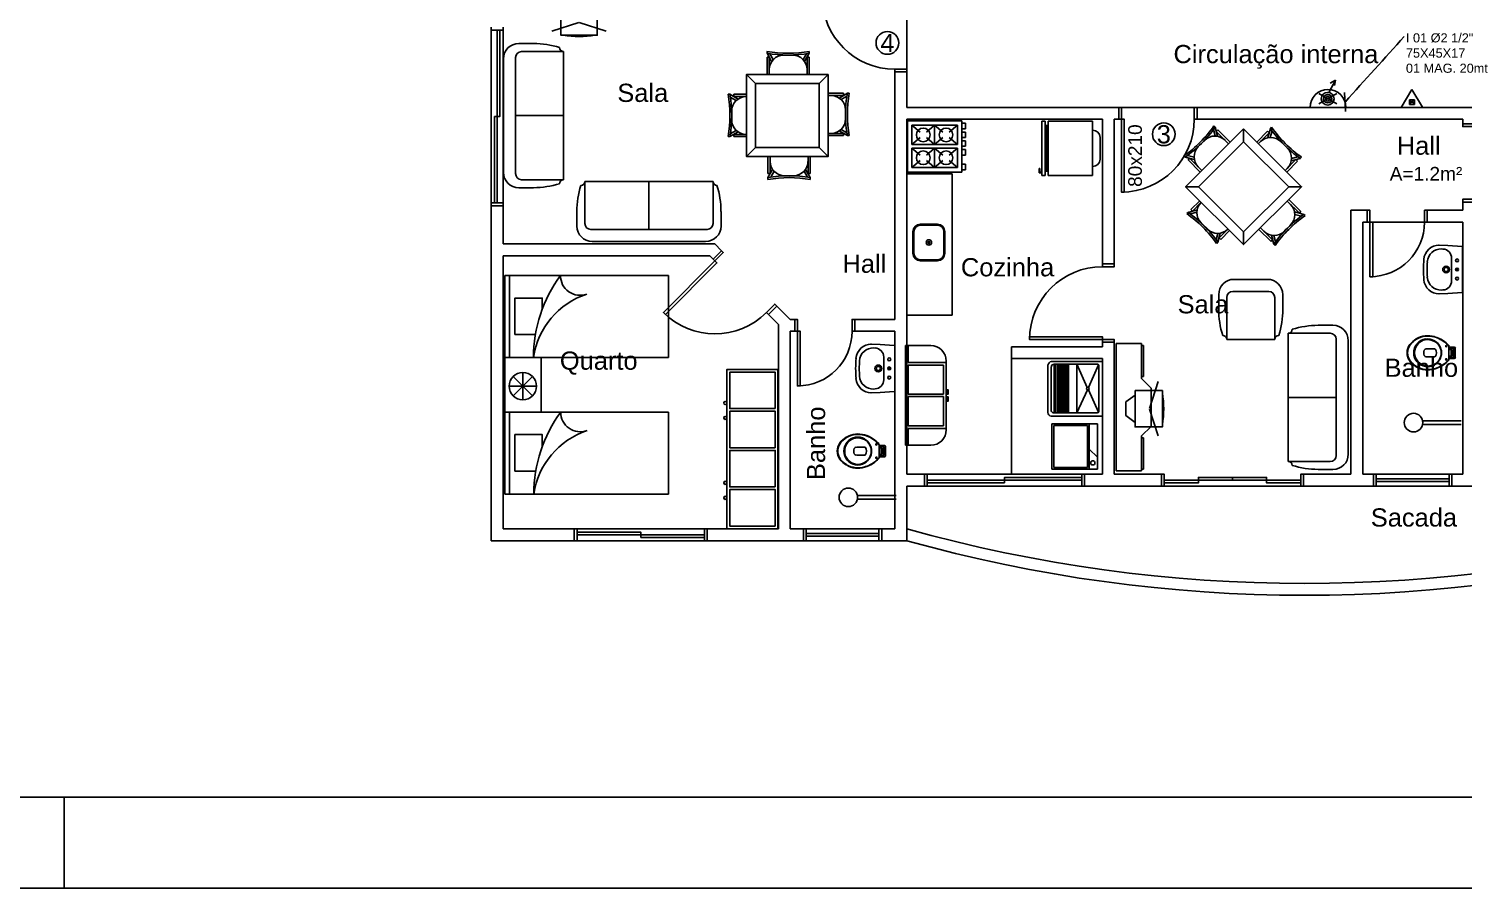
# Model space of a CAD drawing. Extents: x -120 to 1117, y 5 to 675.
# Drawn here: x 35.21 to 50.97, y 133.8 to 143.24 of the extents above; entities that cross this region are included whole.
import ezdxf
from ezdxf.enums import TextEntityAlignment as Align

# ---------------------------------------------------------------- set-up
doc = ezdxf.new("R2010")
doc.units = 0
doc.header["$MEASUREMENT"] = 0
doc.layers.get('0').update_dxf_attribs({"linetype": 'CONTINUOUS'})
for name, color, linetype in [('carimbo', 4, 'CONTINUOUS'), ('Cotas', 1, 'CONTINUOUS'), ('janela-porta', 6, 'CONTINUOUS'), ('moveis', 253, 'CONTINUOUS'), ('muro', 6, 'CONTINUOUS'), ('parede', 2, 'CONTINUOUS'), ('piso', 4, 'CONTINUOUS'), ('Simbolos', 7, 'CONTINUOUS'), ('texto', 7, 'CONTINUOUS')]:
    doc.layers.add(name, color=color, linetype=linetype)
doc.styles.add('ROMANS', font='arial.ttf', dxfattribs={"height": 1.5})
doc.styles.get("Standard").update_dxf_attribs({"font": 'arial.ttf'})
doc.dimstyles.new('COTA1', dxfattribs={"dimtxt": 0.15, "dimasz": 0.15, "dimexe": 0.15, "dimexo": 0.15, "dimgap": 0.05, "dimtad": 1, "dimzin": 5, "dimdsep": 46, "dimtxsty": 'ROMANS', "dimblk": 'DOT', "dimcen": 0, "dimdle": 0.1, "dimclrd": 256, "dimclre": 256, "dimclrt": 7, "dimazin": 0, "dimtfac": 1, "dimtmove": 2, "dimatfit": 3, "dimldrblk": 'OBLIQUE', "dimfxl": 0, "dimtolj": 1, "dimtzin": 5, "dimarcsym": 0})

# ---------------------------------------------------------------- blocks, each defined once
blk = doc.blocks.new('A1')
blk.add_line((306, 10), (306, 0))
blk.add_lwpolyline([(841, 0), (0, 0), (0, 594), (841, 594)], close=True)
at = {"color": 2}
blk.add_lwpolyline([(831, 10), (831, 584), (30, 584), (30, 10), (831, 10)], dxfattribs=at)
blk = doc.blocks.new('_Dot')
at = {"color": 0, "linetype": 'ByBlock', "lineweight": -2}
blk.add_line((-0.5, 0), (-1, 0), dxfattribs=at)
at = {"color": 0, "linetype": 'ByBlock', "const_width": 0.5}
blk.add_lwpolyline([(-0.25, 0, 1), (0.25, 0, 1)], format="xyb", close=True, dxfattribs=at)
blk = doc.blocks.new('_Oblique')
at = {"color": 0, "linetype": 'ByBlock', "lineweight": -2}
blk.add_line((-0.5, -0.5), (0.5, 0.5), dxfattribs=at)

msp = doc.modelspace()

# ---------------------------------------------------------------- linework, layer by layer
for p, q in [((49.497, 142.543), (49.569, 142.678)), ((49.569, 142.678), (49.513, 142.646)), ((49.569, 142.678), (49.561, 142.621)), ((49.387, 142.419), (49.584, 142.53)), ((49.387, 142.53), (49.584, 142.419)), ((49.292, 142.379), (49.685, 142.379))]:
    msp.add_line(p, q)
for radius in [0.0703, 0.0466, 0.0259]:
    msp.add_circle((49.485, 142.474), radius)
msp.add_arc((49.488, 142.379), 0.197, 0, 180)
at = {"layer": 'janela-porta', "color": 253, "linetype": 'Continuous'}
for p, q in [((40.294, 143.229), (40.294, 141.329)), ((40.424, 143.229), (40.424, 141.329)), ((46.784, 138.349), (45.084, 138.349)), ((50.019, 138.349), (50.819, 138.349)), ((46.784, 138.219), (45.084, 138.219)), ((50.019, 138.219), (50.819, 138.219)), ((41.237, 137.749), (42.637, 137.749)), ((41.237, 137.619), (42.637, 137.619)), ((44.554, 137.749), (43.754, 137.749)), ((44.554, 137.619), (43.754, 137.619))]:
    msp.add_line(p, q, dxfattribs=at)
for points in [[(40.294, 143.259), (40.294, 143.229), (40.424, 143.229), (40.424, 143.259)], [(44.729, 142.769), (44.729, 142.799), (44.859, 142.799), (44.859, 142.769)], [(47.189, 142.379), (47.219, 142.379), (47.219, 142.249), (47.189, 142.249)], [(48.049, 142.249), (48.019, 142.249), (48.019, 142.379), (48.049, 142.379)], [(50.969, 142.199), (50.969, 142.169), (51.099, 142.169), (51.099, 142.199)], [(40.424, 141.299), (40.424, 141.329), (40.294, 141.329), (40.294, 141.299)], [(49.919, 141.249), (49.949, 141.249), (49.949, 141.119), (49.919, 141.119)], [(50.579, 141.119), (50.549, 141.119), (50.549, 141.249), (50.579, 141.249)], [(51.099, 141.339), (51.099, 141.369), (50.969, 141.369), (50.969, 141.339)], [(42.823, 140.805), (42.844, 140.784), (42.752, 140.692), (42.731, 140.713)], [(47.009, 140.659), (47.009, 140.629), (47.139, 140.629), (47.139, 140.659)], [(43.339, 140.105), (43.318, 140.126), (43.41, 140.218), (43.431, 140.197)], [(43.629, 140.049), (43.659, 140.049), (43.659, 139.919), (43.629, 139.919)], [(44.289, 139.919), (44.259, 139.919), (44.259, 140.049), (44.289, 140.049)], [(47.139, 139.799), (47.139, 139.829), (47.009, 139.829), (47.009, 139.799)], [(45.054, 138.349), (45.084, 138.349), (45.084, 138.219), (45.054, 138.219)], [(46.814, 138.219), (46.784, 138.219), (46.784, 138.349), (46.814, 138.349)], [(47.659, 138.219), (47.689, 138.219), (47.689, 138.349), (47.659, 138.349)], [(49.219, 138.349), (49.189, 138.349), (49.189, 138.219), (49.219, 138.219)], [(49.989, 138.219), (50.019, 138.219), (50.019, 138.349), (49.989, 138.349)], [(50.849, 138.349), (50.819, 138.349), (50.819, 138.219), (50.849, 138.219)], [(41.207, 137.619), (41.237, 137.619), (41.237, 137.749), (41.207, 137.749)], [(42.667, 137.749), (42.637, 137.749), (42.637, 137.619), (42.667, 137.619)], [(43.724, 137.749), (43.754, 137.749), (43.754, 137.619), (43.724, 137.619)], [(44.584, 137.619), (44.554, 137.619), (44.554, 137.749), (44.584, 137.749)]]:
    msp.add_lwpolyline(points, dxfattribs=at)
for points in [[(40.359, 143.229), (40.359, 142.279), (40.389, 142.279), (40.389, 143.229), (40.359, 143.229)], [(40.329, 142.279), (40.329, 141.329), (40.359, 141.329), (40.359, 142.279), (40.329, 142.279)], [(47.219, 142.249), (47.249, 142.249), (47.249, 141.449), (47.219, 141.449), (47.219, 142.249)], [(49.949, 141.119), (49.979, 141.119), (49.979, 140.519), (49.949, 140.519), (49.949, 141.119)], [(42.752, 140.692), (42.773, 140.671), (42.207, 140.105), (42.186, 140.126), (42.752, 140.692)], [(43.659, 139.919), (43.689, 139.919), (43.689, 139.319), (43.659, 139.319), (43.659, 139.919)], [(47.009, 139.829), (47.009, 139.859), (46.209, 139.859), (46.209, 139.829), (47.009, 139.829)], [(45.934, 138.254), (45.084, 138.254), (45.084, 138.284), (45.934, 138.284), (45.934, 138.254)], [(46.784, 138.284), (45.934, 138.284), (45.934, 138.314), (46.784, 138.314), (46.784, 138.284)], [(47.689, 138.284), (48.064, 138.284), (48.064, 138.254), (47.689, 138.254), (47.689, 138.284)], [(48.064, 138.284), (48.439, 138.284), (48.439, 138.314), (48.064, 138.314), (48.064, 138.284)], [(48.439, 138.284), (48.814, 138.284), (48.814, 138.314), (48.439, 138.314), (48.439, 138.284)], [(48.814, 138.284), (49.189, 138.284), (49.189, 138.254), (48.814, 138.254), (48.814, 138.284)], [(50.019, 138.299), (50.819, 138.299), (50.819, 138.269), (50.019, 138.269), (50.019, 138.299)], [(41.237, 137.684), (41.937, 137.684), (41.937, 137.714), (41.237, 137.714), (41.237, 137.684)], [(41.937, 137.654), (42.637, 137.654), (42.637, 137.684), (41.937, 137.684), (41.937, 137.654)], [(44.554, 137.699), (43.754, 137.699), (43.754, 137.669), (44.554, 137.669), (44.554, 137.699)]]:
    msp.add_lwpolyline(points, close=True, dxfattribs=at)
for centre, radius, start, end in [((44.729, 143.599), 0.8, 180, 270), ((47.219, 142.249), 0.8, 270, 0), ((49.949, 141.119), 0.6, 270, 0), ((47.009, 139.829), 0.8, 90, 180), ((42.752, 140.692), 0.8, 225, 315), ((43.659, 139.919), 0.6, 270, 360)]:
    msp.add_arc(centre, radius, start, end, dxfattribs=at)
at = {"layer": 'moveis'}
for p, q in [((41.256, 143.313), (40.961, 143.218)), ((41.261, 143.313), (41.556, 143.218)), ((40.597, 143.08), (40.759, 143.08)), ((40.627, 142.992), (41.089, 142.992)), ((41.089, 141.585), (41.089, 142.992)), ((43.324, 142.993), (43.324, 142.973)), ((43.375, 142.884), (43.324, 142.973)), ((43.789, 142.973), (43.737, 142.884)), ((43.789, 142.993), (43.789, 142.973)), ((40.429, 141.666), (40.429, 142.912)), ((40.561, 141.651), (40.561, 142.926)), ((43.324, 142.93), (43.324, 142.74)), ((43.348, 142.93), (43.324, 142.93)), ((43.348, 142.93), (43.348, 142.74)), ((43.392, 142.904), (43.355, 142.968)), ((43.606, 142.954), (43.507, 142.954)), ((43.757, 142.968), (43.72, 142.904)), ((43.764, 142.93), (43.764, 142.74)), ((43.764, 142.93), (43.789, 142.93)), ((43.789, 142.74), (43.789, 142.93)), ((43.197, 142.64), (43.097, 142.74)), ((43.997, 142.74), (43.897, 142.64)), ((42.896, 142.523), (42.916, 142.523)), ((42.916, 142.523), (43.006, 142.471)), ((43.097, 142.523), (42.959, 142.523)), ((42.959, 142.498), (42.959, 142.523)), ((42.959, 142.498), (43.097, 142.498)), ((44.164, 142.534), (43.997, 142.534)), ((44.164, 142.509), (43.997, 142.509)), ((44.117, 142.482), (44.207, 142.534)), ((44.138, 142.465), (44.202, 142.502)), ((44.164, 142.509), (44.164, 142.534)), ((44.227, 142.534), (44.207, 142.534)), ((42.921, 142.492), (42.985, 142.455)), ((44.187, 142.252), (44.187, 142.351)), ((41.089, 142.289), (40.561, 142.289)), ((42.936, 142.34), (42.936, 142.241)), ((44.866, 142.233), (44.866, 141.669)), ((44.866, 142.233), (45.466, 142.233)), ((44.916, 142.183), (45.416, 142.183)), ((44.916, 142.183), (44.916, 141.971)), ((44.916, 142.183), (45.006, 142.106)), ((45.166, 142.183), (45.075, 142.106)), ((45.166, 142.183), (45.166, 141.971)), ((45.256, 142.106), (45.166, 142.183)), ((45.325, 142.106), (45.416, 142.183)), ((45.416, 141.971), (45.416, 142.183)), ((45.466, 141.669), (45.466, 142.233)), ((45.466, 142.205), (45.506, 142.205)), ((45.506, 142.145), (45.506, 142.205)), ((46.343, 142.229), (46.382, 142.229)), ((46.343, 141.629), (46.343, 142.229)), ((46.382, 141.629), (46.382, 142.229)), ((46.412, 142.229), (46.902, 142.229)), ((46.412, 141.629), (46.412, 142.229)), ((46.902, 142.229), (46.902, 141.629)), ((42.896, 142.058), (42.916, 142.058)), ((43.006, 142.11), (42.916, 142.058)), ((42.985, 142.126), (42.921, 142.089)), ((42.959, 142.083), (43.097, 142.083)), ((42.959, 142.083), (42.959, 142.058)), ((42.959, 142.058), (43.097, 142.058)), ((44.164, 142.093), (43.997, 142.093)), ((43.997, 142.069), (44.164, 142.069)), ((44.207, 142.069), (44.117, 142.12)), ((44.202, 142.1), (44.138, 142.137)), ((44.164, 142.093), (44.164, 142.069)), ((44.227, 142.069), (44.207, 142.069)), ((45.006, 142.048), (44.916, 141.971)), ((45.075, 142.048), (45.166, 141.971)), ((45.166, 141.971), (45.256, 142.048)), ((45.416, 141.971), (45.325, 142.048)), ((45.466, 142.145), (45.506, 142.145)), ((45.466, 142.108), (45.506, 142.108)), ((45.466, 142.048), (45.506, 142.048)), ((45.506, 142.048), (45.506, 142.108)), ((46.382, 142.179), (46.412, 142.179)), ((46.39, 141.679), (46.39, 142.179)), ((46.397, 141.679), (46.397, 142.179)), ((46.404, 141.679), (46.404, 142.179)), ((46.902, 142.129), (46.904, 142.129)), ((46.984, 142.049), (46.984, 141.809)), ((48.23, 142.136), (48.249, 142.065)), ((48.234, 142.176), (48.248, 142.162)), ((48.248, 142.162), (48.275, 142.062)), ((48.261, 142.114), (48.279, 142.131)), ((48.261, 142.114), (48.396, 141.979)), ((48.414, 141.996), (48.279, 142.131)), ((48.561, 142.144), (48.561, 142.002)), ((48.824, 142.116), (48.706, 141.998)), ((48.842, 142.099), (48.724, 141.981)), ((48.842, 142.099), (48.824, 142.116)), ((48.828, 142.047), (48.855, 142.147)), ((48.854, 142.049), (48.873, 142.121)), ((48.869, 142.161), (48.855, 142.147)), ((43.197, 141.94), (43.097, 141.84)), ((43.897, 141.94), (43.997, 141.84)), ((45.416, 141.971), (44.916, 141.971)), ((45.416, 141.931), (44.916, 141.931)), ((44.916, 141.931), (44.916, 141.719)), ((44.916, 141.931), (45.006, 141.854)), ((45.166, 141.931), (45.075, 141.854)), ((45.166, 141.931), (45.166, 141.719)), ((45.256, 141.854), (45.166, 141.931)), ((45.325, 141.854), (45.416, 141.931)), ((45.416, 141.719), (45.416, 141.931)), ((45.466, 142.012), (45.506, 142.012)), ((45.466, 141.952), (45.506, 141.952)), ((45.466, 141.915), (45.506, 141.915)), ((45.506, 141.952), (45.506, 142.012)), ((45.506, 141.855), (45.506, 141.915)), ((48.133, 142.018), (48.063, 141.948)), ((49.04, 141.933), (48.97, 142.003)), ((43.334, 141.84), (43.334, 141.651)), ((43.359, 141.651), (43.359, 141.84)), ((43.775, 141.651), (43.775, 141.84)), ((43.799, 141.651), (43.799, 141.84)), ((45.006, 141.796), (44.916, 141.719)), ((44.916, 141.719), (45.416, 141.719)), ((45.075, 141.796), (45.166, 141.719)), ((45.166, 141.719), (45.256, 141.796)), ((45.416, 141.719), (45.325, 141.796)), ((45.466, 141.855), (45.506, 141.855)), ((45.466, 141.754), (45.506, 141.754)), ((45.506, 141.694), (45.506, 141.754)), ((46.904, 141.729), (46.902, 141.729)), ((47.905, 141.847), (47.919, 141.833)), ((48.019, 141.806), (47.919, 141.833)), ((48.016, 141.832), (47.945, 141.852)), ((47.967, 141.82), (47.95, 141.803)), ((47.95, 141.803), (48.085, 141.668)), ((47.967, 141.82), (48.102, 141.685)), ((49.136, 141.805), (49.018, 141.687)), ((49.035, 141.669), (49.153, 141.787)), ((49.184, 141.818), (49.084, 141.791)), ((49.158, 141.836), (49.086, 141.817)), ((49.136, 141.805), (49.153, 141.787)), ((49.198, 141.832), (49.184, 141.818)), ((40.627, 141.585), (41.089, 141.585)), ((41.323, 141.104), (41.323, 141.566)), ((42.731, 141.566), (41.323, 141.566)), ((42.027, 141.566), (42.027, 141.038)), ((42.731, 141.104), (42.731, 141.566)), ((43.334, 141.608), (43.386, 141.697)), ((43.359, 141.651), (43.334, 141.651)), ((43.334, 141.588), (43.334, 141.608)), ((43.366, 141.613), (43.403, 141.677)), ((43.517, 141.627), (43.616, 141.627)), ((43.731, 141.677), (43.768, 141.613)), ((43.748, 141.697), (43.799, 141.608)), ((43.775, 141.651), (43.799, 141.651)), ((43.799, 141.588), (43.799, 141.608)), ((44.859, 141.649), (45.359, 141.649)), ((44.866, 141.669), (45.466, 141.669)), ((45.359, 141.649), (45.359, 140.098)), ((45.466, 141.694), (45.506, 141.694)), ((46.314, 141.659), (46.314, 141.709)), ((46.314, 141.709), (46.323, 141.709)), ((46.343, 141.659), (46.314, 141.659)), ((46.323, 141.709), (46.323, 141.669)), ((46.323, 141.669), (46.343, 141.669)), ((46.382, 141.629), (46.343, 141.629)), ((46.412, 141.679), (46.382, 141.679)), ((46.902, 141.629), (46.412, 141.629)), ((40.597, 141.497), (40.759, 141.497)), ((48.066, 141.507), (47.924, 141.507)), ((49.056, 141.507), (49.197, 141.507)), ((47.95, 141.226), (48.05, 141.253)), ((48.078, 141.354), (47.98, 141.257)), ((47.998, 141.239), (47.98, 141.257)), ((47.998, 141.239), (48.095, 141.337)), ((49.174, 141.216), (49.04, 141.35)), ((49.191, 141.234), (49.058, 141.368)), ((41.235, 141.075), (41.235, 141.236)), ((42.819, 141.075), (42.819, 141.236)), ((45.198, 141.095), (45.008, 141.095)), ((45.198, 141.085), (45.008, 141.085)), ((47.936, 141.212), (47.95, 141.226)), ((47.976, 141.208), (48.047, 141.227)), ((48.093, 141.111), (48.163, 141.041)), ((49.008, 141.018), (49.078, 141.088)), ((49.122, 141.23), (49.222, 141.204)), ((49.124, 141.204), (49.196, 141.185)), ((49.174, 141.216), (49.191, 141.234)), ((49.236, 141.19), (49.222, 141.204)), ((42.665, 141.038), (41.389, 141.038)), ((44.928, 141.015), (44.928, 140.775)), ((44.938, 141.015), (44.938, 140.775)), ((45.268, 140.775), (45.268, 141.015)), ((45.278, 140.775), (45.278, 141.015)), ((48.279, 140.995), (48.26, 140.923)), ((48.305, 140.998), (48.279, 140.898)), ((48.291, 140.945), (48.389, 141.043)), ((48.291, 140.945), (48.309, 140.928)), ((48.309, 140.928), (48.406, 141.025)), ((48.561, 141.012), (48.561, 140.871)), ((48.729, 141.039), (48.862, 140.905)), ((48.88, 140.923), (48.746, 141.056)), ((48.88, 140.923), (48.862, 140.905)), ((48.893, 140.875), (48.866, 140.975)), ((48.911, 140.901), (48.892, 140.972)), ((42.65, 140.906), (41.404, 140.906)), ((48.265, 140.883), (48.279, 140.898)), ((48.907, 140.861), (48.893, 140.875)), ((50.702, 140.865), (50.806, 140.86)), ((50.71, 140.865), (50.702, 140.865)), ((50.736, 140.824), (50.751, 140.823)), ((50.806, 140.86), (50.962, 140.852)), ((50.966, 140.847), (50.966, 140.598)), ((45.008, 140.705), (45.198, 140.705)), ((45.008, 140.695), (45.198, 140.695)), ((50.846, 140.598), (50.846, 140.723)), ((50.906, 140.608), (50.906, 140.588)), ((40.443, 140.531), (42.243, 140.531)), ((40.443, 138.131), (40.443, 140.531)), ((40.493, 140.531), (40.493, 139.631)), ((42.243, 139.631), (42.243, 140.531)), ((48.456, 140.49), (48.822, 140.49)), ((50.846, 140.598), (50.846, 140.473)), ((50.916, 140.598), (50.896, 140.598)), ((50.966, 140.349), (50.966, 140.598)), ((48.287, 140.321), (48.287, 140.16)), ((48.375, 140.292), (48.375, 139.83)), ((48.441, 140.358), (48.837, 140.358)), ((48.903, 140.292), (48.903, 139.83)), ((48.991, 140.321), (48.991, 140.16)), ((50.702, 140.33), (50.806, 140.336)), ((50.736, 140.372), (50.751, 140.373)), ((50.806, 140.336), (50.962, 140.344)), ((45.359, 140.098), (44.859, 140.098)), ((49.542, 139.985), (49.381, 139.985)), ((48.375, 139.83), (48.903, 139.83)), ((49.513, 139.897), (49.051, 139.897)), ((49.051, 139.897), (49.051, 138.489)), ((49.579, 139.831), (49.579, 138.555)), ((44.463, 139.778), (44.567, 139.773)), ((44.471, 139.778), (44.463, 139.778)), ((44.497, 139.736), (44.512, 139.735)), ((44.567, 139.773), (44.722, 139.765)), ((44.727, 139.76), (44.727, 139.511)), ((44.844, 138.667), (44.844, 139.762)), ((44.874, 139.762), (44.844, 139.762)), ((44.874, 139.762), (44.874, 139.577)), ((44.874, 139.762), (45.124, 139.762)), ((47.44, 139.785), (47.16, 139.785)), ((47.16, 139.785), (47.16, 138.385)), ((47.44, 139.4), (47.44, 139.785)), ((47.44, 139.421), (47.44, 139.764)), ((47.44, 139.764), (47.461, 139.764)), ((47.461, 139.764), (47.461, 139.421)), ((49.71, 139.816), (49.71, 138.57)), ((50.663, 139.727), (50.567, 139.727)), ((50.817, 139.752), (50.817, 139.757)), ((50.817, 139.745), (50.817, 139.752)), ((50.817, 139.745), (50.817, 139.683)), ((50.875, 139.745), (50.817, 139.745)), ((50.861, 139.735), (50.817, 139.735)), ((50.817, 139.62), (50.817, 139.683)), ((50.825, 139.719), (50.836, 139.719)), ((50.841, 139.683), (50.841, 139.718)), ((50.841, 139.647), (50.841, 139.683)), ((50.852, 139.714), (50.852, 139.683)), ((50.852, 139.651), (50.852, 139.683)), ((50.869, 139.683), (50.869, 139.728)), ((50.869, 139.638), (50.869, 139.683)), ((50.887, 139.683), (50.887, 139.734)), ((50.887, 139.631), (50.887, 139.683)), ((40.443, 139.631), (42.243, 139.631)), ((40.843, 139.031), (40.843, 139.631)), ((44.607, 139.511), (44.607, 139.636)), ((44.607, 139.511), (44.607, 139.386)), ((44.677, 139.511), (44.657, 139.511)), ((44.667, 139.521), (44.667, 139.501)), ((44.727, 139.261), (44.727, 139.511)), ((45.294, 139.577), (44.874, 139.577)), ((45.264, 139.547), (44.874, 139.547)), ((44.874, 139.547), (44.874, 139.227)), ((45.264, 139.227), (45.264, 139.547)), ((45.294, 139.577), (45.294, 139.592)), ((45.294, 139.577), (45.294, 138.852)), ((46.411, 139.028), (46.411, 139.547)), ((46.448, 139.588), (47.011, 139.588)), ((46.478, 139.023), (46.478, 139.557)), ((46.498, 139.023), (46.498, 139.557)), ((46.518, 139.023), (46.518, 139.557)), ((46.538, 139.023), (46.538, 139.557)), ((46.553, 139.023), (46.553, 139.557)), ((46.568, 139.023), (46.568, 139.557)), ((46.583, 139.023), (46.583, 139.557)), ((46.598, 139.023), (46.598, 139.557)), ((46.608, 139.023), (46.608, 139.557)), ((46.618, 139.023), (46.618, 139.557)), ((46.628, 139.023), (46.628, 139.557)), ((46.638, 139.023), (46.638, 139.557)), ((46.843, 139.303), (46.729, 139.557)), ((46.966, 139.55), (46.855, 139.303)), ((47.011, 139.588), (47.011, 138.988)), ((50.567, 139.638), (50.663, 139.638)), ((50.817, 139.63), (50.861, 139.63)), ((50.817, 139.62), (50.875, 139.62)), ((50.817, 139.614), (50.817, 139.62)), ((50.817, 139.608), (50.817, 139.614)), ((50.825, 139.647), (50.836, 139.647)), ((40.747, 139.21), (40.535, 139.422)), ((40.747, 139.422), (40.535, 139.21)), ((40.641, 139.466), (40.641, 139.166)), ((47.461, 139.421), (47.44, 139.421)), ((47.545, 139.295), (47.44, 139.4)), ((47.527, 139.071), (47.621, 139.366)), ((40.791, 139.316), (40.491, 139.316)), ((44.463, 139.243), (44.567, 139.248)), ((44.497, 139.285), (44.512, 139.286)), ((44.567, 139.248), (44.722, 139.256)), ((45.264, 139.227), (44.874, 139.227)), ((45.264, 139.202), (44.874, 139.202)), ((44.874, 139.202), (44.874, 138.882)), ((45.264, 138.882), (45.264, 139.202)), ((46.844, 139.277), (46.729, 139.023)), ((46.966, 139.03), (46.855, 139.277)), ((47.545, 138.875), (47.545, 139.295)), ((49.051, 139.193), (49.579, 139.193)), ((40.443, 139.031), (42.243, 139.031)), ((40.493, 138.131), (40.493, 139.031)), ((42.243, 138.131), (42.243, 139.031)), ((47.527, 139.065), (47.621, 138.77)), ((45.264, 138.882), (44.874, 138.882)), ((47.011, 138.988), (46.447, 138.988)), ((46.955, 138.904), (46.455, 138.904)), ((46.455, 138.904), (46.455, 138.404)), ((46.845, 138.884), (46.475, 138.884)), ((46.475, 138.884), (46.475, 138.424)), ((46.955, 138.904), (46.955, 138.404)), ((47.44, 138.77), (47.545, 138.875)), ((50.953, 138.936), (50.528, 138.936)), ((50.528, 138.896), (50.953, 138.896)), ((44.874, 138.667), (44.874, 138.852)), ((45.294, 138.852), (44.874, 138.852)), ((45.294, 138.852), (45.294, 138.837)), ((47.44, 138.385), (47.44, 138.77)), ((47.44, 138.749), (47.44, 138.406)), ((47.461, 138.749), (47.44, 138.749)), ((47.461, 138.406), (47.461, 138.749)), ((44.402, 138.647), (44.306, 138.647)), ((44.306, 138.558), (44.402, 138.558)), ((44.556, 138.672), (44.556, 138.677)), ((44.556, 138.665), (44.556, 138.672)), ((44.556, 138.665), (44.556, 138.603)), ((44.614, 138.665), (44.556, 138.665)), ((44.6, 138.655), (44.556, 138.655)), ((44.556, 138.54), (44.556, 138.603)), ((44.564, 138.639), (44.575, 138.639)), ((44.564, 138.567), (44.575, 138.567)), ((44.579, 138.603), (44.579, 138.638)), ((44.579, 138.567), (44.579, 138.603)), ((44.591, 138.634), (44.591, 138.603)), ((44.591, 138.571), (44.591, 138.603)), ((44.607, 138.603), (44.607, 138.648)), ((44.607, 138.558), (44.607, 138.603)), ((44.626, 138.603), (44.626, 138.654)), ((44.626, 138.551), (44.626, 138.603)), ((44.844, 138.667), (44.874, 138.667)), ((44.874, 138.667), (45.124, 138.667)), ((46.955, 138.536), (46.865, 138.626)), ((44.556, 138.55), (44.6, 138.55)), ((44.556, 138.54), (44.614, 138.54)), ((44.556, 138.534), (44.556, 138.54)), ((44.556, 138.528), (44.556, 138.534)), ((46.955, 138.404), (46.455, 138.404)), ((46.845, 138.424), (46.475, 138.424)), ((47.44, 138.406), (47.461, 138.406)), ((49.513, 138.489), (49.051, 138.489)), ((49.542, 138.401), (49.381, 138.401)), ((47.16, 138.385), (47.44, 138.385)), ((40.443, 138.131), (42.243, 138.131)), ((44.743, 138.115), (44.318, 138.115)), ((44.318, 138.075), (44.743, 138.075))]:
    msp.add_line(p, q, dxfattribs=at)
for points in [[(41.459, 143.472), (41.059, 143.472), (41.059, 143.172), (41.459, 143.172), (41.459, 143.472)], [(43.997, 142.74), (43.097, 142.74), (43.097, 141.84), (43.997, 141.84), (43.997, 142.74)], [(43.897, 142.64), (43.197, 142.64), (43.197, 141.94), (43.897, 141.94), (43.897, 142.64)], [(48.561, 142.144), (47.924, 141.507), (48.561, 140.871), (49.197, 141.507), (48.561, 142.144)], [(48.561, 142.002), (48.066, 141.507), (48.561, 141.012), (49.056, 141.507), (48.561, 142.002)], [(43.444, 137.75), (42.884, 137.75), (42.884, 139.5), (43.444, 139.5), (43.444, 137.75)], [(43.414, 139.07), (42.914, 139.07), (42.914, 139.47), (43.414, 139.47), (43.414, 139.07)], [(45.304, 139.227), (45.314, 139.227), (45.314, 139.277), (45.304, 139.277), (45.304, 139.227)], [(45.304, 139.15), (45.314, 139.15), (45.314, 139.2), (45.304, 139.2), (45.304, 139.15)], [(47.368, 139.268), (47.368, 138.868), (47.668, 138.868), (47.668, 139.268), (47.368, 139.268)], [(43.414, 138.64), (42.914, 138.64), (42.914, 139.04), (43.414, 139.04), (43.414, 138.64)], [(43.414, 138.21), (42.914, 138.21), (42.914, 138.61), (43.414, 138.61), (43.414, 138.21)], [(43.414, 137.78), (42.914, 137.78), (42.914, 138.18), (43.414, 138.18), (43.414, 137.78)]]:
    msp.add_lwpolyline(points, close=True, dxfattribs=at)
for points in [[(40.555, 139.884), (40.555, 140.284), (40.855, 140.284), (40.855, 140.157)], [(40.782, 139.884), (40.555, 139.884)], [(46.448, 139.046), (46.448, 139.528)], [(46.729, 139.557), (46.729, 139.023), (46.472, 139.023)], [(46.477, 139.557), (46.729, 139.557)], [(46.729, 139.557), (46.729, 139.023), (46.954, 139.023)], [(46.954, 139.557), (46.729, 139.557)], [(46.969, 139.038), (46.969, 139.544)], [(47.368, 138.918), (47.268, 138.993), (47.268, 139.143), (47.368, 139.218)], [(46.845, 138.884), (46.845, 138.424)], [(46.865, 138.904), (46.865, 138.404)], [(40.555, 138.384), (40.555, 138.784), (40.855, 138.784), (40.855, 138.657)], [(40.782, 138.384), (40.555, 138.384)]]:
    msp.add_lwpolyline(points, dxfattribs=at)
for centre, radius in [((45.041, 142.077), 0.075), ((45.291, 142.077), 0.075), ((45.041, 141.825), 0.075), ((45.291, 141.825), 0.075), ((45.103, 140.895), 0.03), ((45.103, 140.895), 0.01), ((50.786, 140.598), 0.0375), ((50.786, 140.598), 0.0225), ((50.906, 140.698), 0.016), ((50.906, 140.598), 0.016), ((50.906, 140.498), 0.016), ((50.787, 139.756), 0.0075), ((44.547, 139.511), 0.0375), ((44.547, 139.511), 0.0225), ((44.667, 139.611), 0.016), ((44.667, 139.511), 0.016), ((50.787, 139.61), 0.0075), ((40.641, 139.316), 0.15), ((44.667, 139.411), 0.016), ((46.849, 139.29), 0.014), ((42.866, 139.132), 0.017), ((42.866, 138.968), 0.017), ((50.428, 138.916), 0.102), ((44.526, 138.676), 0.0075), ((44.526, 138.53), 0.0075), ((46.904, 138.474), 0.0235), ((42.866, 138.254), 0.017), ((42.866, 138.09), 0.017), ((44.218, 138.095), 0.102)]:
    msp.add_circle(centre, radius, dxfattribs=at)
for centre, radius, start, end in [((41.259, 144.204), 1.048, 260.3828, 279.6172), ((40.597, 142.912), 0.169, 90, 180), ((40.627, 142.926), 0.066, 90, 180), ((40.756, 142.11), 0.97, 72.6816, 89.8278), ((41.089, 143.036), 0.044, 180, 269.9969), ((43.556, 144.35), 1.376, 260.271, 279.729), ((43.556, 144.33), 1.376, 260.271, 279.729), ((43.507, 142.795), 0.158, 90, 180), ((43.606, 142.795), 0.158, 0, 90), ((41.54, 142.291), 1.376, 350.271, 9.729), ((41.56, 142.291), 1.376, 350.271, 9.729), ((43.094, 142.34), 0.158, 90, 180), ((44.029, 142.351), 0.158, 0, 90), ((45.563, 142.301), 1.376, 170.271, 189.729), ((45.583, 142.301), 1.376, 170.271, 189.729), ((43.094, 142.241), 0.158, 180, 270), ((44.029, 142.252), 0.158, 270, 0), ((46.904, 142.049), 0.08, 0, 90), ((47.111, 142.97), 1.376, 305.271, 324.729), ((47.125, 142.956), 1.376, 305.271, 324.729), ((48.245, 141.906), 0.158, 45, 135), ((48.858, 141.891), 0.158, 45, 135), ((49.978, 142.941), 1.376, 215.271, 234.729), ((49.992, 142.955), 1.376, 215.271, 234.729), ((48.175, 141.836), 0.158, 135, 225), ((48.928, 141.821), 0.158, 315, 45), ((43.517, 141.786), 0.158, 180, 270), ((43.616, 141.786), 0.158, 270, 0), ((46.904, 141.809), 0.08, 270, 0), ((40.597, 141.666), 0.169, 180, 270), ((40.627, 141.651), 0.066, 180, 270), ((41.089, 141.541), 0.044, 90.003, 180), ((41.279, 141.566), 0.044, 270, 359.997), ((42.775, 141.566), 0.044, 180.003, 270), ((43.567, 140.251), 1.376, 80.271, 99.729), ((43.567, 140.231), 1.376, 80.271, 99.729), ((40.756, 142.467), 0.97, 270.1723, 287.3184), ((42.205, 141.233), 0.97, 162.6817, 179.8277), ((41.848, 141.233), 0.97, 0.1723, 17.3184), ((48.205, 141.223), 0.158, 135, 225), ((48.966, 141.2), 0.158, 315, 45), ((41.389, 141.104), 0.066, 180, 270), ((42.665, 141.104), 0.066, 270, 0), ((45.008, 141.015), 0.08, 90, 180), ((45.008, 141.015), 0.07, 90, 180), ((45.198, 141.015), 0.08, 0, 90), ((45.198, 141.015), 0.07, 0, 90), ((47.141, 140.089), 1.376, 35.271, 54.729), ((47.155, 140.103), 1.376, 35.271, 54.729), ((50.016, 140.08), 1.376, 125.271, 144.729), ((50.03, 140.066), 1.376, 125.271, 144.729), ((41.404, 141.075), 0.169, 180, 270), ((42.65, 141.075), 0.169, 270, 0), ((48.275, 141.153), 0.158, 225, 315), ((48.896, 141.13), 0.158, 225, 315), ((45.008, 140.775), 0.08, 180, 270), ((45.008, 140.775), 0.07, 180, 270), ((45.198, 140.775), 0.08, 270, 0), ((45.198, 140.775), 0.07, 270, 0), ((50.71, 140.695), 0.17, 90, 175.3019), ((50.729, 140.674), 0.15, 87.0582, 176.2836), ((50.746, 140.723), 0.1, 0, 87.0582), ((50.961, 140.847), 0.005, 0, 87.0582), ((51.897, 140.598), 1.36, 175.3019, 180), ((51.897, 140.598), 1.32, 176.2836, 180), ((42.269, 139.633), 1.51, 143.4979, 180.0569), ((41.269, 140.529), 0.214, 179.3697, 290.574), ((48.456, 140.321), 0.169, 90, 180), ((48.822, 140.321), 0.169, 0, 90), ((51.897, 140.598), 1.36, 180, 184.6981), ((50.71, 140.5), 0.17, 184.6981, 270), ((51.897, 140.598), 1.32, 180, 183.7164), ((50.729, 140.522), 0.15, 183.7164, 272.9418), ((50.746, 140.473), 0.1, 272.9418, 0), ((41.614, 139.506), 0.865, 108.1693, 171.7002), ((48.441, 140.292), 0.066, 90, 180), ((48.837, 140.292), 0.066, 0, 90), ((50.961, 140.349), 0.005, 272.9418, 0), ((49.257, 140.163), 0.97, 180.1723, 197.3183), ((48.021, 140.163), 0.97, 342.6816, 359.8278), ((49.384, 139.015), 0.97, 90.1723, 107.3184), ((49.542, 139.816), 0.169, 0, 90), ((48.331, 139.83), 0.044, 0.003, 90), ((48.947, 139.83), 0.044, 90, 179.9969), ((49.051, 139.941), 0.044, 270.003, 0), ((49.513, 139.831), 0.066, 0, 90), ((50.598, 139.607), 0.268, 121.6809, 141.8397), ((50.598, 139.607), 0.264, 121.6861, 141.8298), ((50.585, 139.623), 0.248, 96.483, 121.0731), ((50.585, 139.623), 0.244, 96.4778, 121.0674), ((50.585, 139.68), 0.157, 100.028, 138.7776), ((50.584, 139.685), 0.144, 100.8079, 136.9265), ((50.587, 139.628), 0.243, 73.2378, 97.0453), ((50.584, 139.69), 0.146, 59.7019, 100.4456), ((50.585, 139.683), 0.145, 60.1948, 101.0664), ((50.587, 139.628), 0.239, 84.2407, 97.0506), ((50.569, 139.537), 0.331, 55.8497, 82.7065), ((50.569, 139.537), 0.335, 55.8476, 74.7475), ((44.471, 139.608), 0.17, 90, 175.3019), ((44.49, 139.586), 0.15, 87.0582, 176.2836), ((44.507, 139.636), 0.1, 0, 87.0582), ((44.722, 139.76), 0.005, 0, 87.0582), ((45.124, 139.592), 0.17, 0, 90), ((50.506, 139.683), 0.149, 143.0019, 180.1282), ((50.506, 139.683), 0.149, 179.8718, 216.9981), ((50.506, 139.683), 0.144, 143.02, 180.1282), ((50.506, 139.683), 0.144, 179.8718, 216.98), ((50.583, 139.683), 0.153, 139.3363, 180.0547), ((50.583, 139.683), 0.153, 179.9453, 220.6637), ((50.582, 139.685), 0.142, 136.2284, 180.6636), ((50.582, 139.681), 0.142, 179.3364, 223.7716), ((50.624, 139.683), 0.0846, 159.2223, 200.7777), ((50.567, 139.703), 0.0241, 89.1095, 156.4896), ((50.581, 139.682), 0.154, 0.2488, 60.3441), ((50.585, 139.683), 0.146, 359.8878, 60.0886), ((50.585, 139.683), 0.146, 299.9114, 0.1122), ((50.581, 139.684), 0.154, 299.6559, 359.7512), ((50.612, 139.683), 0.0683, 319.3118, 40.6882), ((50.576, 139.551), 0.316, 40.7546, 55.5359), ((50.576, 139.551), 0.32, 41.9479, 55.5381), ((50.807, 139.758), 0.0102, 358.3086, 45.2439), ((50.808, 139.751), 0.00945, 6.988, 38.6516), ((50.826, 139.727), 0.00832, 184.718, 267.9851), ((50.835, 139.731), 0.0119, 274.0521, 294.0204), ((50.845, 139.708), 0.0131, 70.6125, 109.6581), ((50.847, 139.714), 0.00592, 43.936, 67.4017), ((50.846, 139.715), 0.00666, 357.9572, 36.1023), ((50.862, 139.728), 0.00728, 358.275, 91.725), ((50.876, 139.734), 0.0118, 3.6802, 91.299), ((45.658, 139.511), 1.36, 175.3019, 180), ((45.658, 139.511), 1.36, 180, 184.6981), ((45.658, 139.511), 1.32, 176.2836, 180), ((45.658, 139.511), 1.32, 180, 183.7164), ((46.459, 139.54), 0.0487, 102.4292, 171.6035), ((46.477, 139.529), 0.0285, 87.0729, 181.0669), ((46.952, 139.54), 0.0177, 12.1026, 83.8845), ((50.598, 139.758), 0.268, 218.1603, 238.3191), ((50.598, 139.758), 0.264, 218.1702, 238.3139), ((50.585, 139.743), 0.248, 238.9269, 263.517), ((50.585, 139.743), 0.244, 238.9326, 263.5222), ((50.585, 139.686), 0.157, 221.2224, 259.972), ((50.584, 139.681), 0.144, 223.0735, 259.1921), ((50.567, 139.662), 0.0241, 203.5104, 270.8905), ((50.585, 139.682), 0.145, 258.9336, 299.8052), ((50.584, 139.675), 0.146, 259.5544, 300.2981), ((50.587, 139.738), 0.243, 262.9547, 286.7622), ((50.569, 139.828), 0.331, 277.2935, 304.1503), ((50.569, 139.828), 0.335, 285.2525, 304.1524), ((50.576, 139.815), 0.316, 304.4641, 319.2454), ((50.576, 139.815), 0.32, 304.4619, 318.0521), ((50.807, 139.608), 0.0102, 314.7561, 1.6914), ((50.808, 139.615), 0.00945, 321.3484, 353.012), ((50.826, 139.639), 0.00832, 92.0149, 175.282), ((50.835, 139.635), 0.0119, 65.9796, 85.9479), ((50.845, 139.658), 0.0131, 250.3418, 289.3875), ((50.847, 139.651), 0.00592, 292.5984, 316.064), ((50.846, 139.651), 0.00666, 323.8977, 2.0428), ((50.862, 139.638), 0.00728, 268.275, 1.725), ((50.876, 139.632), 0.0118, 268.701, 356.3199), ((44.471, 139.413), 0.17, 184.6981, 270), ((44.49, 139.435), 0.15, 183.7164, 272.9418), ((44.507, 139.386), 0.1, 272.9418, 0), ((50.587, 139.738), 0.239, 262.9494, 275.7593), ((44.722, 139.261), 0.005, 272.9418, 0), ((46.635, 139.068), 1.048, 350.3828, 9.6172), ((42.272, 138.133), 1.51, 143.4979, 180.0569), ((41.272, 139.029), 0.214, 179.3697, 290.574), ((46.475, 139.05), 0.0273, 188.11, 264.3155), ((46.951, 139.041), 0.0184, 277.0184, 350.5046), ((46.451, 139.028), 0.04, 180.092, 265.5284), ((41.617, 138.006), 0.865, 108.1693, 171.7002), ((44.336, 138.527), 0.268, 121.6809, 141.8397), ((44.336, 138.527), 0.264, 121.6861, 141.8298), ((44.324, 138.543), 0.248, 96.483, 121.0731), ((44.324, 138.543), 0.244, 96.4778, 121.0674), ((44.323, 138.6), 0.157, 100.028, 138.7776), ((44.322, 138.605), 0.144, 100.8079, 136.9265), ((44.325, 138.548), 0.243, 73.2378, 97.0453), ((44.325, 138.548), 0.239, 84.2407, 97.0506), ((44.322, 138.611), 0.146, 59.7019, 100.4456), ((44.323, 138.603), 0.145, 60.1948, 101.0664), ((44.307, 138.458), 0.331, 55.8497, 82.7065), ((44.307, 138.458), 0.335, 55.8476, 74.7475), ((44.319, 138.602), 0.154, 0.2488, 60.3441), ((44.323, 138.603), 0.146, 359.8878, 60.0886), ((44.314, 138.471), 0.316, 40.7546, 55.5359), ((44.314, 138.471), 0.32, 41.9479, 55.5381), ((45.124, 138.837), 0.17, 270, 0), ((44.245, 138.603), 0.149, 143.0019, 180.1282), ((44.245, 138.603), 0.149, 179.8718, 216.9981), ((44.245, 138.603), 0.144, 143.02, 180.1282), ((44.245, 138.603), 0.144, 179.8718, 216.98), ((44.321, 138.603), 0.153, 139.3363, 180.0547), ((44.321, 138.603), 0.153, 179.9453, 220.6637), ((44.32, 138.605), 0.142, 136.2284, 180.6636), ((44.32, 138.601), 0.142, 179.3364, 223.7716), ((44.362, 138.603), 0.0846, 159.2223, 200.7777), ((44.305, 138.623), 0.0241, 89.1095, 156.4896), ((44.305, 138.583), 0.0241, 203.5104, 270.8905), ((44.323, 138.603), 0.146, 299.9114, 0.1122), ((44.319, 138.604), 0.154, 299.6559, 359.7512), ((44.35, 138.603), 0.0683, 319.3118, 40.6882), ((44.545, 138.678), 0.0102, 358.3086, 45.2439), ((44.546, 138.671), 0.00945, 6.988, 38.6516), ((44.564, 138.647), 0.00832, 184.718, 267.9851), ((44.564, 138.559), 0.00832, 92.0149, 175.282), ((44.574, 138.651), 0.0119, 274.0521, 294.0204), ((44.574, 138.555), 0.0119, 65.9796, 85.9479), ((44.583, 138.628), 0.0131, 70.6125, 109.6581), ((44.583, 138.578), 0.0131, 250.3418, 289.3875), ((44.585, 138.634), 0.00592, 43.936, 67.4017), ((44.585, 138.571), 0.00592, 292.5984, 316.064), ((44.584, 138.635), 0.00666, 357.9572, 36.1023), ((44.584, 138.571), 0.00666, 323.8977, 2.0428), ((44.6, 138.648), 0.00728, 358.275, 91.725), ((44.6, 138.558), 0.00728, 268.275, 1.725), ((44.614, 138.654), 0.0118, 3.6802, 91.299), ((49.542, 138.57), 0.169, 270, 0), ((44.336, 138.679), 0.268, 218.1603, 238.3191), ((44.336, 138.679), 0.264, 218.1702, 238.3139), ((44.324, 138.663), 0.248, 238.9269, 263.517), ((44.324, 138.663), 0.244, 238.9326, 263.5222), ((44.323, 138.606), 0.157, 221.2224, 259.972), ((44.322, 138.601), 0.144, 223.0735, 259.1921), ((44.325, 138.658), 0.243, 262.9547, 286.7622), ((44.323, 138.602), 0.145, 258.9336, 299.8052), ((44.322, 138.595), 0.146, 259.5544, 300.2981), ((44.325, 138.658), 0.239, 262.9494, 275.7593), ((44.307, 138.748), 0.331, 277.2935, 304.1503), ((44.307, 138.748), 0.335, 285.2525, 304.1524), ((44.314, 138.735), 0.316, 304.4641, 319.2454), ((44.314, 138.735), 0.32, 304.4619, 318.0521), ((44.545, 138.528), 0.0102, 314.7561, 1.6914), ((44.546, 138.535), 0.00945, 321.3484, 353.012), ((44.614, 138.552), 0.0118, 268.701, 356.3199), ((49.051, 138.445), 0.044, 0, 89.997), ((49.384, 139.372), 0.97, 252.6817, 269.8278), ((49.513, 138.555), 0.066, 270, 0)]:
    msp.add_arc(centre, radius, start, end, dxfattribs=at)
at = {"layer": 'muro'}
for centre, start, end in [((49.229, 153.363), 254.3642, 285.6358), ((49.229, 153.233), 254.3644, 285.6356)]:
    msp.add_arc(centre, 16.214, start, end, dxfattribs=at)
at = {"layer": 'parede', "color": 253}
for p, q in [((44.729, 140.049), (44.729, 142.769)), ((44.729, 142.769), (44.859, 142.769)), ((44.859, 142.379), (44.859, 142.769)), ((44.859, 142.379), (47.189, 142.379)), ((47.189, 142.249), (47.189, 142.379)), ((48.049, 142.379), (53.599, 142.379)), ((48.049, 142.249), (48.049, 142.379)), ((44.859, 142.249), (47.009, 142.249)), ((44.859, 138.349), (44.859, 142.249)), ((47.009, 142.249), (47.009, 140.659)), ((47.139, 142.249), (47.189, 142.249)), ((47.139, 140.659), (47.139, 142.249)), ((48.049, 142.249), (50.969, 142.249)), ((50.969, 142.249), (50.969, 142.199)), ((51.099, 142.199), (50.969, 142.199)), ((40.294, 137.619), (40.294, 141.299)), ((40.424, 141.299), (40.294, 141.299)), ((40.424, 140.879), (40.424, 141.299)), ((49.739, 138.349), (49.739, 141.249)), ((49.739, 141.249), (49.919, 141.249)), ((49.919, 141.119), (49.919, 141.249)), ((50.579, 141.249), (50.969, 141.249)), ((50.579, 141.119), (50.579, 141.249)), ((50.969, 141.339), (50.969, 141.249)), ((51.099, 141.339), (50.969, 141.339)), ((49.869, 138.349), (49.869, 141.119)), ((49.869, 141.119), (49.919, 141.119)), ((50.579, 141.119), (50.969, 141.119)), ((50.969, 138.349), (50.969, 141.119)), ((40.424, 140.879), (42.749, 140.879)), ((42.731, 140.713), (42.823, 140.805)), ((42.823, 140.805), (42.749, 140.879)), ((40.424, 140.749), (42.695, 140.749)), ((40.424, 137.749), (40.424, 140.749)), ((42.731, 140.713), (42.695, 140.749)), ((47.009, 140.659), (47.139, 140.659)), ((43.339, 140.105), (43.431, 140.197)), ((43.579, 140.049), (43.431, 140.197)), ((43.449, 139.995), (43.339, 140.105)), ((43.449, 137.749), (43.449, 139.995)), ((43.579, 140.049), (43.629, 140.049)), ((43.629, 139.919), (43.629, 140.049)), ((44.289, 140.049), (44.729, 140.049)), ((44.289, 139.919), (44.289, 140.049)), ((43.579, 137.749), (43.579, 139.919)), ((43.579, 139.919), (43.629, 139.919)), ((44.289, 139.919), (44.729, 139.919)), ((44.729, 137.749), (44.729, 139.919)), ((47.009, 139.749), (46.009, 139.749)), ((46.009, 139.619), (46.009, 139.749)), ((47.009, 139.799), (47.009, 139.749)), ((47.009, 139.799), (47.139, 139.799)), ((47.139, 138.349), (47.139, 139.799)), ((47.009, 139.619), (46.009, 139.619)), ((47.009, 138.349), (47.009, 139.619)), ((44.859, 138.349), (45.054, 138.349)), ((45.054, 138.349), (45.054, 138.219)), ((46.814, 138.349), (47.009, 138.349)), ((46.814, 138.349), (46.814, 138.219)), ((47.139, 138.349), (47.659, 138.349)), ((47.659, 138.349), (47.659, 138.219)), ((49.219, 138.349), (49.739, 138.349)), ((49.219, 138.349), (49.219, 138.219)), ((49.869, 138.349), (49.989, 138.349)), ((49.989, 138.349), (49.989, 138.219)), ((50.849, 138.349), (50.969, 138.349)), ((50.849, 138.349), (50.849, 138.219)), ((44.859, 137.619), (44.859, 138.219)), ((44.859, 138.219), (45.054, 138.219)), ((46.814, 138.219), (47.659, 138.219)), ((49.219, 138.219), (49.989, 138.219)), ((50.849, 138.219), (51.569, 138.219)), ((41.207, 137.619), (40.294, 137.619)), ((40.424, 137.749), (41.207, 137.749)), ((41.207, 137.749), (41.207, 137.619)), ((42.667, 137.749), (43.449, 137.749)), ((42.667, 137.749), (42.667, 137.619)), ((43.724, 137.619), (42.667, 137.619)), ((43.724, 137.749), (43.579, 137.749)), ((43.724, 137.749), (43.724, 137.619)), ((44.729, 137.749), (44.584, 137.749)), ((44.584, 137.749), (44.584, 137.619)), ((44.859, 137.619), (44.584, 137.619))]:
    msp.add_line(p, q, dxfattribs=at)
at = {"layer": 'piso'}
for p, q in [((44.859, 143.629), (44.859, 142.769)), ((48.049, 142.379), (47.189, 142.379)), ((50.579, 141.119), (49.979, 141.119)), ((46.009, 139.619), (46.009, 138.349)), ((49.219, 138.219), (47.659, 138.219))]:
    msp.add_line(p, q, dxfattribs=at)
at = {"layer": 'Simbolos'}
for p, q in [((50.291, 142.379), (50.409, 142.577)), ((50.409, 142.577), (50.527, 142.38)), ((50.409, 142.577), (50.409, 142.577)), ((50.527, 142.379), (50.291, 142.379)), ((50.382, 142.417), (50.44, 142.462)), ((50.382, 142.462), (50.44, 142.462)), ((50.382, 142.412), (50.382, 142.462)), ((50.382, 142.462), (50.382, 142.462)), ((50.382, 142.46), (50.44, 142.417)), ((50.44, 142.412), (50.382, 142.412)), ((50.44, 142.462), (50.44, 142.412))]:
    msp.add_line(p, q, dxfattribs=at)
at = {"layer": 'texto', "color": 6}
for centre in [(44.647, 143.087), (47.684, 142.084)]:
    msp.add_circle(centre, 0.125, dxfattribs=at)

# ---------------------------------------------------------------- block references
at = {"layer": 'carimbo', "xscale": 0.1000000000003638, "yscale": 0.1000000000003638, "zscale": 0.1000000000003638}
msp.add_blockref('A1', (5, 133.8), dxfattribs=at)

# ---------------------------------------------------------------- texts
at = {"layer": 'Cotas', "color": 7, "insert": (50.344, 142.758), "char_height": 0.1, "attachment_point": 7, "style": 'ROMANS'}
msp.add_mtext('I 01 Ø2 1/2"\\P{\\fArial|b0|i0|c0|p34;\\C0;75X45X17 \\P\\fArial|b0|i0|c0|p34;01\\fArial|b0|i0|c0|p34; MAG. \\fArial|b0|i0|c0|p34;20\\fArial|b0|i0|c0|p34;mt}', dxfattribs=at)
at = {"layer": 'texto', "style": 'ROMANS'}
for s, p in [('4', (44.647, 143.087)), ('3', (47.684, 142.084))]:
    msp.add_text(s, height=0.2, dxfattribs=at).set_placement(p, align=Align.MIDDLE_CENTER)
at = {"layer": 'texto'}
for s, height, p in [('Circulação interna', 0.2, (48.916, 142.805)), ('Sala', 0.2, (41.959, 142.379)), ('Hall', 0.2, (50.485, 141.799)), ('A=1.2m²', 0.15, (50.565, 141.53)), ('Hall', 0.2, (44.394, 140.502)), ('Cozinha', 0.2, (45.967, 140.463)), ('Sala', 0.2, (48.115, 140.056)), ('Quarto', 0.2, (41.475, 139.437)), ('Banho', 0.2, (50.514, 139.359)), ('Sacada', 0.2, (50.432, 137.714))]:
    msp.add_text(s, height=height, dxfattribs=at).set_placement(p, align=Align.BOTTOM_CENTER)
for s, height, p in [('80x210', 0.15, (47.488, 141.849)), ('Banho', 0.2, (44.022, 138.689))]:
    msp.add_text(s, height=height, rotation=90, dxfattribs=at).set_placement(p, align=Align.BOTTOM_CENTER)

# ---------------------------------------------------------------- leaders
at = {"layer": 'Cotas', "path_type": 1}
msp.add_leader([(49.676, 142.438), (50.326, 143.158)], dimstyle='COTA1', override={"dimtad": 0, "dimclrd": 256}, dxfattribs=at)

doc.saveas('drawing.dxf')
